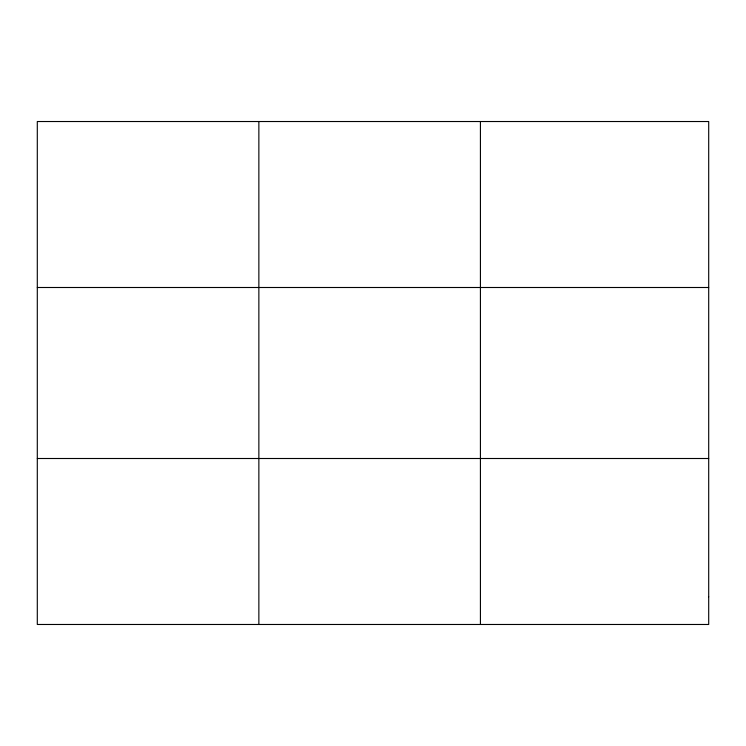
<?xml version="1.0" encoding="UTF-8"?>
<svg xmlns="http://www.w3.org/2000/svg" width="746" height="746" viewBox="0 0 746 746"><rect width="100%" height="100%" fill="white"/><g stroke="black" fill="none" stroke-linecap="round" stroke-linejoin="round"><path stroke-width="1.12" d="M258.862 624.477L258.862 121.523M480.424 624.477L480.424 121.523M37.3 287.499L708.7 287.499M37.3 458.501L708.7 458.501M708.7 596.819L708.7 624.477L37.3 624.477L37.3 121.523L708.7 121.523L708.7 596.819"/></g></svg>
